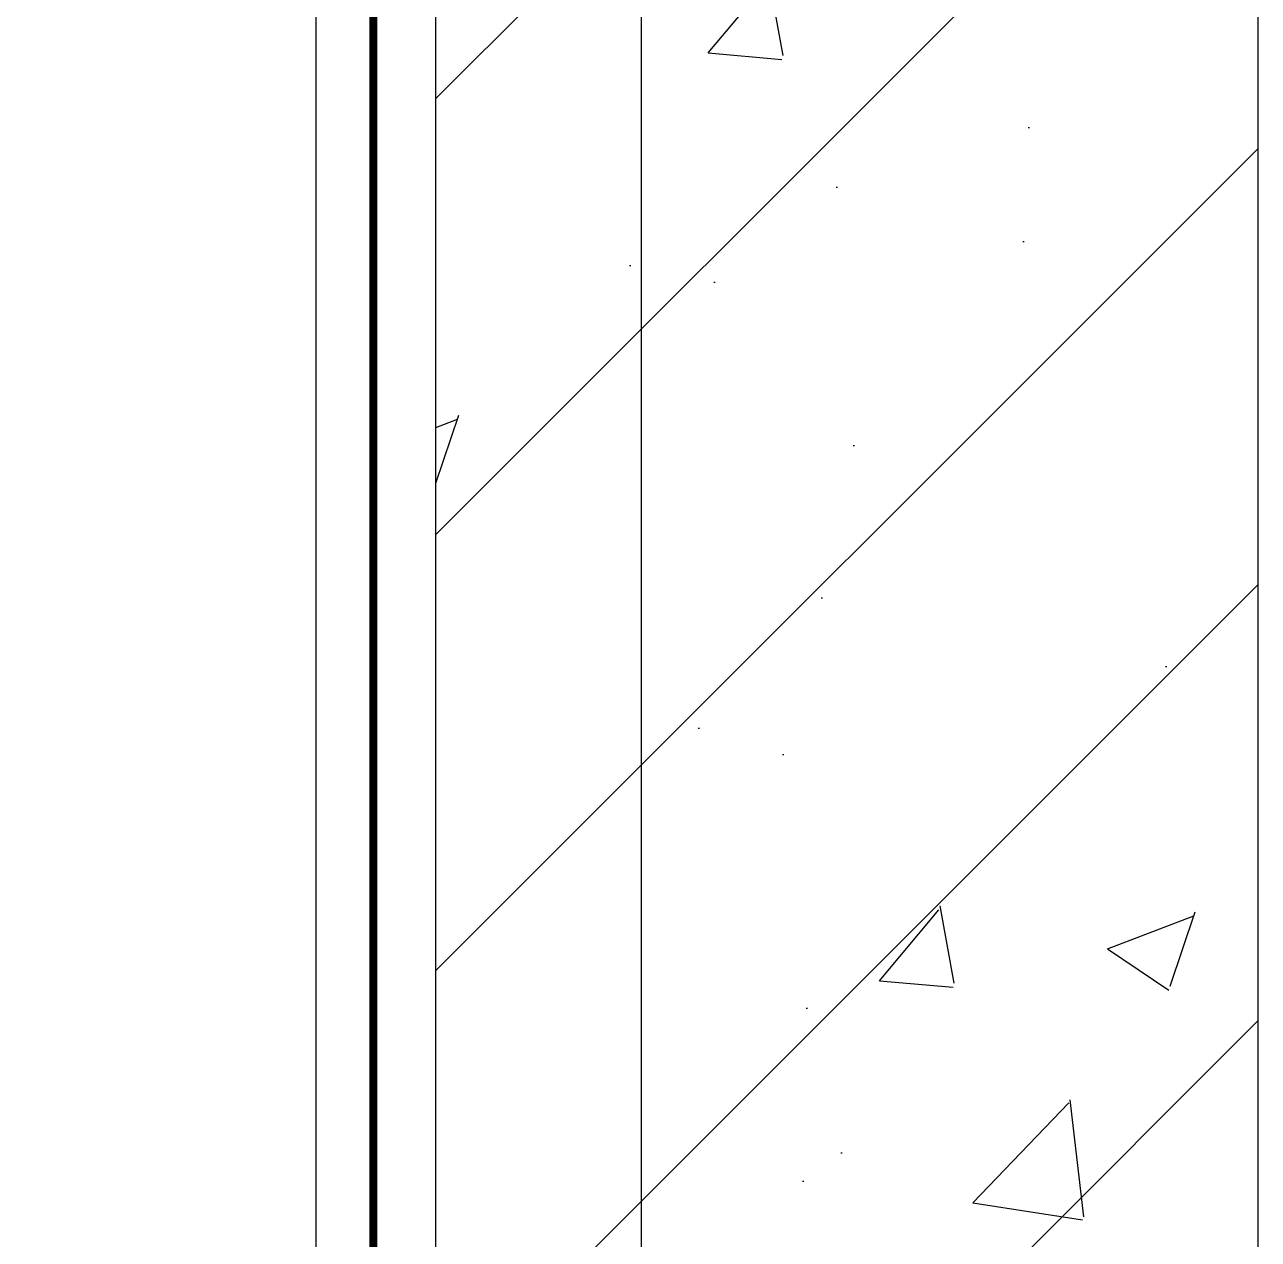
# Model space of a CAD drawing. Extents: x 220580 to 2027826, y -309201 to 71987.
# Drawn here: x 404248.2 to 404548.2, y -210486.3 to -210190.9 of the extents above; entities that cross this region are included whole.
import ezdxf

# ---------------------------------------------------------------- set-up
doc = ezdxf.new("R2010")
doc.units = 0
doc.linetypes.add('DASH', pattern=[0.35, 0.25, -0.1])
for name, color, linetype in [('!ZN3-铝板幕墙-3', 3, 'Continuous'), ('20剖面图$0$PUB_HATCH', 8, 'Continuous'), ('A-LIN-V', 9, 'Continuous'), ('A-SFCE', 30, 'Continuous'), ('AS-COLN', 6, 'Continuous'), ('S-SHAPE', 51, 'Continuous')]:
    doc.layers.add(name, color=color, linetype=linetype)

# ---------------------------------------------------------------- blocks, each defined once
blk = doc.blocks.new('20250828132035')
at = {"layer": '20剖面图$0$PUB_HATCH'}
h = blk.add_hatch(dxfattribs=at)
h.set_pattern_fill('钢筋混凝土', color=256, scale=30, style=0)
h.set_pattern_definition([(45, (1654310.399681513, -568207.4520265874), (-53.03300858899107, 53.03300858899107), []), (49.99999999999999, (1654310.399681513, -568207.4520265874), (215.178054780226, -18.82564049477853), [22.5, -247.5]), (355, (1654310.399681513, -568207.4520265874), (-41.6254000839, 225.6576401100035), [18, -198]), (100.4514, (1654328.331185513, -568209.0208285875), (173.5528145142065, 206.8318626182861), [19.122057, -210.3426336]), (46.18420000000001, (1654310.399681513, -568147.4520265874), (320.1723145876933, -49.65570429870542), [33.75, -371.25]), (96.6356, (1654337.080705013, -568151.5900186873), (280.398811664611, 292.2353612701325), [28.6830864, -315.5139]), (351.1842, (1654310.399681513, -568147.4520265874), (280.3985835400882, 292.2355802775974), [27, -297]), (21, (1654340.399681513, -568162.4520265874), (179.0721156355385, -120.7856671996016), [22.5, -247.5]), (326.0000000000001, (1654340.399681513, -568162.4520265874), (72.99459957647451, 217.5450135140559), [18, -198]), (71.4514, (1654355.322351413, -568172.5175083873), (252.066788574447, 96.75914901298572), [19.122057, -210.3426336]), (37.50000000000001, (1654310.399681513, -568207.4520265874), (3.647956595187201, 99.86815614939344), [0, -195.6, 0, -201, 0, -198.75]), (7.499999999999999, (1654310.399681513, -568207.4520265874), (78.92086123264458, 118.3235135647081), [0, -114.6, 0, -191.1, 0, -75.75]), (327.5, (1654243.499681513, -568207.4520265874), (160.1467308517227, -6.766461520313927), [0, -75, 0, -234, 0, -310.5]), (317.5, (1654213.499681513, -568207.4520265874), (174.9558508027159, 30.03149469969532), [0, -97.5, 0, -155.4, 0, -220.5])])
h.paths.add_polyline_path([(100.0000152135035, 12549.99999652867), (300.0000150983687, 12549.99999652978), (300.0000150983687, 14449.99999993737), (100.0000150251435, 14449.99999993626)])
at = {"layer": 'A-LIN-V', "linetype": 'DASH', "ltscale": 0.2, "const_width": 2}
blk.add_lwpolyline([(84.79251451627351, 13974.86128357658), (84.79251451627351, 12647.84193359315, -0.3802321937989205), (35.46466394048184, 12601.29470325145), (-2276.687573703937, 12647.53774800431)], format="xyb", dxfattribs=at)
at = {"layer": 'A-SFCE', "color": 8}
blk.add_lwpolyline([(70.79251679591835, 14000.00000082131), (70.79251679591835, 12680.60414459475)], dxfattribs=at)
at = {"layer": 'S-SHAPE'}
for p, q in [((100.0000151402783, 12549.99999662745), (100.0000150983687, 14449.99999993737)), ((300.0000150792766, 12549.99999652454), (300.0000150983687, 14449.99999993737))]:
    blk.add_line(p, q, dxfattribs=at)
blk = doc.blocks.new('A$Cd368c47f')
at = {"ltscale": 30}
blk.add_blockref('20250828132035', (200.0000167153194, 1.213338691741228e-07), dxfattribs=at)

msp = doc.modelspace()

# ---------------------------------------------------------------- linework, layer by layer
at = {"layer": 'AS-COLN'}
for p, q in [((404398.1902743214, -211528.9690558795), (404398.1902742795, -209628.9690525695)), ((404548.1902742604, -211528.9690559824), (404548.1902742795, -209628.9690525695))]:
    msp.add_line(p, q, dxfattribs=at)

# ---------------------------------------------------------------- next in the draw order: block references
at = {"layer": '!ZN3-铝板幕墙-3', "ltscale": 2000}
msp.add_blockref('A$Cd368c47f', (404048.1902592778, -224028.9690525695), dxfattribs=at)

doc.saveas('drawing.dxf')
